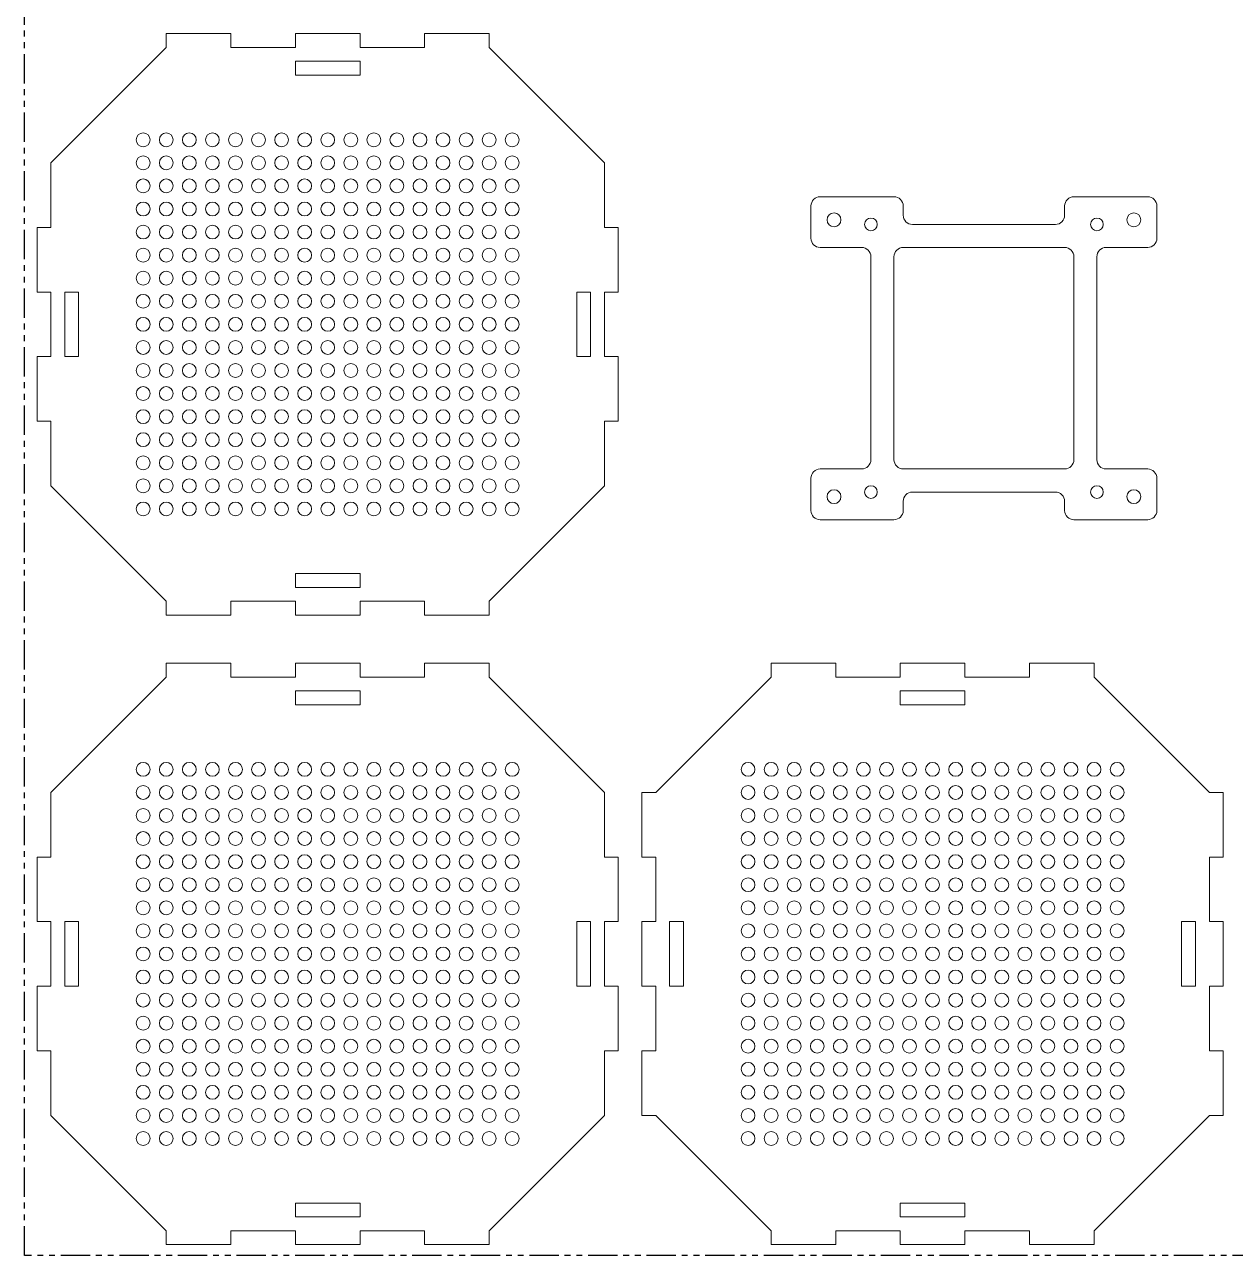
# Model space of a CAD drawing. Header units: millimetres. Extents: x -7 to 2412, y -1919 to -35.
# Drawn here: x -6.6 to 255.9, y -510.6 to -243.9 of the extents above; entities that cross this region are included whole.
import ezdxf

# ---------------------------------------------------------------- set-up
doc = ezdxf.new("R2010")
doc.units = ezdxf.units.MM
doc.linetypes.add('PHANTOM', pattern=[12.7, 6.35, -1.27, 1.27, -1.27, 1.27, -1.27])
doc.layers.add('Network', color=7, linetype='PHANTOM')
doc.layers.add('Outer Shell', color=10, linetype='Continuous')

msp = doc.modelspace()

# ---------------------------------------------------------------- linework, layer by layer
at = {"layer": 'Network'}
msp.add_lwpolyline([(-6.61, -110.6), (693.39, -110.6), (693.39, -510.61), (-6.61, -510.61)], close=True, dxfattribs=at)
at = {"layer": 'Outer Shell', "linetype": 'Continuous', "lineweight": 15}
for p, q in [((24.1, -245.84), (24.1, -248.84)), ((38.1, -245.84), (24.1, -245.84)), ((38.1, -245.84), (38.1, -248.84)), ((52.1, -248.84), (52.1, -245.84)), ((66.1, -245.84), (52.1, -245.84)), ((66.1, -245.84), (66.1, -248.84)), ((80.1, -248.84), (80.1, -245.84)), ((94.1, -245.84), (80.1, -245.84)), ((94.1, -248.84), (94.1, -245.84)), ((-0.9, -273.84), (24.1, -248.84)), ((38.1, -248.84), (52.1, -248.84)), ((66.1, -248.84), (80.1, -248.84)), ((94.1, -248.84), (119.1, -273.84)), ((66.1, -251.84), (52.1, -251.84)), ((52.1, -251.84), (52.1, -254.84)), ((66.1, -254.84), (66.1, -251.84)), ((52.1, -254.84), (66.1, -254.84)), ((-0.9, -287.84), (-0.9, -273.84)), ((119.1, -273.84), (119.1, -287.84)), ((165.86, -281.18), (181.86, -281.18)), ((220.86, -281.18), (236.86, -281.18)), ((163.86, -290.18), (163.86, -283.18)), ((183.86, -285.18), (183.86, -283.18)), ((218.86, -283.18), (218.86, -285.18)), ((238.86, -283.18), (238.86, -290.18)), ((-3.9, -287.84), (-0.9, -287.84)), ((-3.9, -287.84), (-3.9, -301.84)), ((119.1, -287.84), (122.1, -287.84)), ((122.1, -301.84), (122.1, -287.84)), ((216.86, -287.18), (185.86, -287.18)), ((165.86, -292.18), (174.86, -292.18)), ((183.86, -292.18), (218.86, -292.18)), ((227.86, -292.18), (236.86, -292.18)), ((176.86, -294.18), (176.86, -338.18)), ((181.86, -338.18), (181.86, -294.18)), ((220.86, -294.18), (220.86, -338.18)), ((225.86, -338.18), (225.86, -294.18)), ((-0.9, -301.84), (-3.9, -301.84)), ((-0.9, -315.84), (-0.9, -301.84)), ((5.1, -301.84), (2.1, -301.84)), ((2.1, -301.84), (2.1, -315.84)), ((5.1, -315.84), (5.1, -301.84)), ((113.1, -301.84), (113.1, -315.84)), ((116.1, -301.84), (113.1, -301.84)), ((116.1, -315.84), (116.1, -301.84)), ((122.1, -301.84), (119.1, -301.84)), ((119.1, -301.84), (119.1, -315.84)), ((-3.9, -315.84), (-3.9, -329.84)), ((-3.9, -315.84), (-0.9, -315.84)), ((2.1, -315.84), (5.1, -315.84)), ((113.1, -315.84), (116.1, -315.84)), ((119.1, -315.84), (122.1, -315.84)), ((122.1, -329.84), (122.1, -315.84)), ((-0.9, -329.84), (-3.9, -329.84)), ((-0.9, -343.84), (-0.9, -329.84)), ((122.1, -329.84), (119.1, -329.84)), ((119.1, -329.84), (119.1, -343.84)), ((174.86, -340.18), (165.86, -340.18)), ((218.86, -340.18), (183.86, -340.18)), ((236.86, -340.18), (227.86, -340.18)), ((24.1, -368.84), (-0.9, -343.84)), ((119.1, -343.84), (94.1, -368.84)), ((163.86, -349.18), (163.86, -342.18)), ((238.86, -342.18), (238.86, -349.18)), ((185.86, -345.18), (216.86, -345.18)), ((183.86, -349.18), (183.86, -347.18)), ((218.86, -347.18), (218.86, -349.18)), ((181.86, -351.18), (165.86, -351.18)), ((236.86, -351.18), (220.86, -351.18)), ((66.1, -362.84), (52.1, -362.84)), ((52.1, -362.84), (52.1, -365.84)), ((66.1, -365.84), (66.1, -362.84)), ((52.1, -365.84), (66.1, -365.84)), ((24.1, -368.84), (24.1, -371.84)), ((52.1, -368.84), (38.1, -368.84)), ((38.1, -368.84), (38.1, -371.84)), ((52.1, -371.84), (52.1, -368.84)), ((80.1, -368.84), (66.1, -368.84)), ((66.1, -368.84), (66.1, -371.84)), ((80.1, -371.84), (80.1, -368.84)), ((94.1, -371.84), (94.1, -368.84)), ((24.1, -371.84), (38.1, -371.84)), ((52.1, -371.84), (66.1, -371.84)), ((80.1, -371.84), (94.1, -371.84)), ((24.1, -382.28), (24.1, -385.28)), ((38.1, -382.28), (24.1, -382.28)), ((38.1, -382.28), (38.1, -385.28)), ((52.1, -385.28), (52.1, -382.28)), ((66.1, -382.28), (52.1, -382.28)), ((66.1, -382.28), (66.1, -385.28)), ((80.1, -385.28), (80.1, -382.28)), ((94.1, -382.28), (80.1, -382.28)), ((94.1, -385.28), (94.1, -382.28)), ((155.23, -382.28), (155.23, -385.28)), ((169.23, -382.28), (155.23, -382.28)), ((169.23, -382.28), (169.23, -385.28)), ((183.23, -385.28), (183.23, -382.28)), ((197.23, -382.28), (183.23, -382.28)), ((197.23, -382.28), (197.23, -385.28)), ((211.23, -385.28), (211.23, -382.28)), ((225.23, -382.28), (211.23, -382.28)), ((225.23, -385.28), (225.23, -382.28)), ((-0.9, -410.28), (24.1, -385.28)), ((38.1, -385.28), (52.1, -385.28)), ((66.1, -385.28), (80.1, -385.28)), ((94.1, -385.28), (119.1, -410.28)), ((130.23, -410.28), (155.23, -385.28)), ((169.23, -385.28), (183.23, -385.28)), ((197.23, -385.28), (211.23, -385.28)), ((225.23, -385.28), (250.23, -410.28)), ((66.1, -388.28), (52.1, -388.28)), ((52.1, -388.28), (52.1, -391.28)), ((66.1, -391.28), (66.1, -388.28)), ((183.23, -388.28), (183.23, -391.28)), ((197.23, -388.28), (183.23, -388.28)), ((197.23, -391.28), (197.23, -388.28)), ((52.1, -391.28), (66.1, -391.28)), ((183.23, -391.28), (197.23, -391.28)), ((-0.9, -424.28), (-0.9, -410.28)), ((119.1, -410.28), (119.1, -424.28)), ((130.23, -410.28), (127.23, -410.28)), ((127.23, -410.28), (127.23, -424.28)), ((253.23, -410.28), (250.23, -410.28)), ((253.23, -424.28), (253.23, -410.28)), ((-3.9, -424.28), (-0.9, -424.28)), ((-3.9, -424.28), (-3.9, -438.28)), ((119.1, -424.28), (122.1, -424.28)), ((122.1, -438.28), (122.1, -424.28)), ((130.23, -424.28), (127.23, -424.28)), ((130.23, -438.28), (130.23, -424.28)), ((253.23, -424.28), (250.23, -424.28)), ((250.23, -424.28), (250.23, -438.28)), ((-0.9, -438.28), (-3.9, -438.28)), ((-0.9, -452.28), (-0.9, -438.28)), ((5.1, -438.28), (2.1, -438.28)), ((2.1, -438.28), (2.1, -452.28)), ((5.1, -452.28), (5.1, -438.28)), ((113.1, -438.28), (113.1, -452.28)), ((116.1, -438.28), (113.1, -438.28)), ((116.1, -452.28), (116.1, -438.28)), ((122.1, -438.28), (119.1, -438.28)), ((119.1, -438.28), (119.1, -452.28)), ((127.23, -438.28), (130.23, -438.28)), ((127.23, -438.28), (127.23, -452.28)), ((136.23, -438.28), (133.23, -438.28)), ((133.23, -438.28), (133.23, -452.28)), ((136.23, -452.28), (136.23, -438.28)), ((244.23, -438.28), (244.23, -452.28)), ((247.23, -438.28), (244.23, -438.28)), ((247.23, -452.28), (247.23, -438.28)), ((250.23, -438.28), (253.23, -438.28)), ((253.23, -452.28), (253.23, -438.28)), ((-3.9, -452.28), (-3.9, -466.28)), ((-3.9, -452.28), (-0.9, -452.28)), ((2.1, -452.28), (5.1, -452.28)), ((113.1, -452.28), (116.1, -452.28)), ((119.1, -452.28), (122.1, -452.28)), ((122.1, -466.28), (122.1, -452.28)), ((130.23, -452.28), (127.23, -452.28)), ((130.23, -466.28), (130.23, -452.28)), ((133.23, -452.28), (136.23, -452.28)), ((244.23, -452.28), (247.23, -452.28)), ((253.23, -452.28), (250.23, -452.28)), ((250.23, -452.28), (250.23, -466.28)), ((-0.9, -466.28), (-3.9, -466.28)), ((-0.9, -480.28), (-0.9, -466.28)), ((122.1, -466.28), (119.1, -466.28)), ((119.1, -466.28), (119.1, -480.28)), ((127.23, -466.28), (127.23, -480.28)), ((127.23, -466.28), (130.23, -466.28)), ((250.23, -466.28), (253.23, -466.28)), ((253.23, -480.28), (253.23, -466.28)), ((24.1, -505.28), (-0.9, -480.28)), ((119.1, -480.28), (94.1, -505.28)), ((127.23, -480.28), (130.23, -480.28)), ((155.23, -505.28), (130.23, -480.28)), ((250.23, -480.28), (225.23, -505.28)), ((250.23, -480.28), (253.23, -480.28)), ((66.1, -499.28), (52.1, -499.28)), ((52.1, -499.28), (52.1, -502.28)), ((66.1, -502.28), (66.1, -499.28)), ((183.23, -499.28), (183.23, -502.28)), ((197.23, -499.28), (183.23, -499.28)), ((197.23, -502.28), (197.23, -499.28)), ((52.1, -502.28), (66.1, -502.28)), ((183.23, -502.28), (197.23, -502.28)), ((24.1, -505.28), (24.1, -508.28)), ((52.1, -505.28), (38.1, -505.28)), ((38.1, -505.28), (38.1, -508.28)), ((52.1, -508.28), (52.1, -505.28)), ((80.1, -505.28), (66.1, -505.28)), ((66.1, -505.28), (66.1, -508.28)), ((80.1, -508.28), (80.1, -505.28)), ((94.1, -508.28), (94.1, -505.28)), ((155.23, -505.28), (155.23, -508.28)), ((183.23, -505.28), (169.23, -505.28)), ((169.23, -505.28), (169.23, -508.28)), ((183.23, -508.28), (183.23, -505.28)), ((211.23, -505.28), (197.23, -505.28)), ((197.23, -505.28), (197.23, -508.28)), ((211.23, -508.28), (211.23, -505.28)), ((225.23, -508.28), (225.23, -505.28)), ((24.1, -508.28), (38.1, -508.28)), ((52.1, -508.28), (66.1, -508.28)), ((80.1, -508.28), (94.1, -508.28)), ((155.23, -508.28), (169.23, -508.28)), ((183.23, -508.28), (197.23, -508.28)), ((211.23, -508.28), (225.23, -508.28))]:
    msp.add_line(p, q, dxfattribs=at)
for centre, radius in [((19.1, -268.84), 1.5), ((24.1, -268.84), 1.5), ((29.1, -268.84), 1.5), ((34.1, -268.84), 1.5), ((39.1, -268.84), 1.5), ((44.1, -268.84), 1.5), ((49.1, -268.84), 1.5), ((54.1, -268.84), 1.5), ((59.1, -268.84), 1.5), ((64.1, -268.84), 1.5), ((69.1, -268.84), 1.5), ((74.1, -268.84), 1.5), ((79.1, -268.84), 1.5), ((84.1, -268.84), 1.5), ((89.1, -268.84), 1.5), ((94.1, -268.84), 1.5), ((99.1, -268.84), 1.5), ((19.1, -273.84), 1.5), ((24.1, -273.84), 1.5), ((29.1, -273.84), 1.5), ((34.1, -273.84), 1.5), ((39.1, -273.84), 1.5), ((44.1, -273.84), 1.5), ((49.1, -273.84), 1.5), ((54.1, -273.84), 1.5), ((59.1, -273.84), 1.5), ((64.1, -273.84), 1.5), ((69.1, -273.84), 1.5), ((74.1, -273.84), 1.5), ((79.1, -273.84), 1.5), ((84.1, -273.84), 1.5), ((89.1, -273.84), 1.5), ((94.1, -273.84), 1.5), ((99.1, -273.84), 1.5), ((19.1, -278.84), 1.5), ((24.1, -278.84), 1.5), ((29.1, -278.84), 1.5), ((34.1, -278.84), 1.5), ((39.1, -278.84), 1.5), ((44.1, -278.84), 1.5), ((49.1, -278.84), 1.5), ((54.1, -278.84), 1.5), ((59.1, -278.84), 1.5), ((64.1, -278.84), 1.5), ((69.1, -278.84), 1.5), ((74.1, -278.84), 1.5), ((79.1, -278.84), 1.5), ((84.1, -278.84), 1.5), ((89.1, -278.84), 1.5), ((94.1, -278.84), 1.5), ((99.1, -278.84), 1.5), ((19.1, -283.84), 1.5), ((24.1, -283.84), 1.5), ((29.1, -283.84), 1.5), ((34.1, -283.84), 1.5), ((39.1, -283.84), 1.5), ((44.1, -283.84), 1.5), ((49.1, -283.84), 1.5), ((54.1, -283.84), 1.5), ((59.1, -283.84), 1.5), ((64.1, -283.84), 1.5), ((69.1, -283.84), 1.5), ((74.1, -283.84), 1.5), ((79.1, -283.84), 1.5), ((84.1, -283.84), 1.5), ((89.1, -283.84), 1.5), ((94.1, -283.84), 1.5), ((99.1, -283.84), 1.5), ((168.86, -286.18), 1.5), ((233.86, -286.18), 1.5), ((19.1, -288.84), 1.5), ((24.1, -288.84), 1.5), ((29.1, -288.84), 1.5), ((34.1, -288.84), 1.5), ((39.1, -288.84), 1.5), ((44.1, -288.84), 1.5), ((49.1, -288.84), 1.5), ((54.1, -288.84), 1.5), ((59.1, -288.84), 1.5), ((64.1, -288.84), 1.5), ((69.1, -288.84), 1.5), ((74.1, -288.84), 1.5), ((79.1, -288.84), 1.5), ((84.1, -288.84), 1.5), ((89.1, -288.84), 1.5), ((94.1, -288.84), 1.5), ((99.1, -288.84), 1.5), ((176.86, -287.18), 1.37), ((225.86, -287.18), 1.37), ((19.1, -293.84), 1.5), ((24.1, -293.84), 1.5), ((29.1, -293.84), 1.5), ((34.1, -293.84), 1.5), ((39.1, -293.84), 1.5), ((44.1, -293.84), 1.5), ((49.1, -293.84), 1.5), ((54.1, -293.84), 1.5), ((59.1, -293.84), 1.5), ((64.1, -293.84), 1.5), ((69.1, -293.84), 1.5), ((74.1, -293.84), 1.5), ((79.1, -293.84), 1.5), ((84.1, -293.84), 1.5), ((89.1, -293.84), 1.5), ((94.1, -293.84), 1.5), ((99.1, -293.84), 1.5), ((19.1, -298.84), 1.5), ((24.1, -298.84), 1.5), ((29.1, -298.84), 1.5), ((34.1, -298.84), 1.5), ((39.1, -298.84), 1.5), ((44.1, -298.84), 1.5), ((49.1, -298.84), 1.5), ((54.1, -298.84), 1.5), ((59.1, -298.84), 1.5), ((64.1, -298.84), 1.5), ((69.1, -298.84), 1.5), ((74.1, -298.84), 1.5), ((79.1, -298.84), 1.5), ((84.1, -298.84), 1.5), ((89.1, -298.84), 1.5), ((94.1, -298.84), 1.5), ((99.1, -298.84), 1.5), ((19.1, -303.84), 1.5), ((24.1, -303.84), 1.5), ((29.1, -303.84), 1.5), ((34.1, -303.84), 1.5), ((39.1, -303.84), 1.5), ((44.1, -303.84), 1.5), ((49.1, -303.84), 1.5), ((54.1, -303.84), 1.5), ((59.1, -303.84), 1.5), ((64.1, -303.84), 1.5), ((69.1, -303.84), 1.5), ((74.1, -303.84), 1.5), ((79.1, -303.84), 1.5), ((84.1, -303.84), 1.5), ((89.1, -303.84), 1.5), ((94.1, -303.84), 1.5), ((99.1, -303.84), 1.5), ((19.1, -308.84), 1.5), ((24.1, -308.84), 1.5), ((29.1, -308.84), 1.5), ((34.1, -308.84), 1.5), ((39.1, -308.84), 1.5), ((44.1, -308.84), 1.5), ((49.1, -308.84), 1.5), ((54.1, -308.84), 1.5), ((59.1, -308.84), 1.5), ((64.1, -308.84), 1.5), ((69.1, -308.84), 1.5), ((74.1, -308.84), 1.5), ((79.1, -308.84), 1.5), ((84.1, -308.84), 1.5), ((89.1, -308.84), 1.5), ((94.1, -308.84), 1.5), ((99.1, -308.84), 1.5), ((19.1, -313.84), 1.5), ((24.1, -313.84), 1.5), ((29.1, -313.84), 1.5), ((34.1, -313.84), 1.5), ((39.1, -313.84), 1.5), ((44.1, -313.84), 1.5), ((49.1, -313.84), 1.5), ((54.1, -313.84), 1.5), ((59.1, -313.84), 1.5), ((64.1, -313.84), 1.5), ((69.1, -313.84), 1.5), ((74.1, -313.84), 1.5), ((79.1, -313.84), 1.5), ((84.1, -313.84), 1.5), ((89.1, -313.84), 1.5), ((94.1, -313.84), 1.5), ((99.1, -313.84), 1.5), ((19.1, -318.84), 1.5), ((24.1, -318.84), 1.5), ((29.1, -318.84), 1.5), ((34.1, -318.84), 1.5), ((39.1, -318.84), 1.5), ((44.1, -318.84), 1.5), ((49.1, -318.84), 1.5), ((54.1, -318.84), 1.5), ((59.1, -318.84), 1.5), ((64.1, -318.84), 1.5), ((69.1, -318.84), 1.5), ((74.1, -318.84), 1.5), ((79.1, -318.84), 1.5), ((84.1, -318.84), 1.5), ((89.1, -318.84), 1.5), ((94.1, -318.84), 1.5), ((99.1, -318.84), 1.5), ((19.1, -323.84), 1.5), ((24.1, -323.84), 1.5), ((29.1, -323.84), 1.5), ((34.1, -323.84), 1.5), ((39.1, -323.84), 1.5), ((44.1, -323.84), 1.5), ((49.1, -323.84), 1.5), ((54.1, -323.84), 1.5), ((59.1, -323.84), 1.5), ((64.1, -323.84), 1.5), ((69.1, -323.84), 1.5), ((74.1, -323.84), 1.5), ((79.1, -323.84), 1.5), ((84.1, -323.84), 1.5), ((89.1, -323.84), 1.5), ((94.1, -323.84), 1.5), ((99.1, -323.84), 1.5), ((19.1, -328.84), 1.5), ((24.1, -328.84), 1.5), ((29.1, -328.84), 1.5), ((34.1, -328.84), 1.5), ((39.1, -328.84), 1.5), ((44.1, -328.84), 1.5), ((49.1, -328.84), 1.5), ((54.1, -328.84), 1.5), ((59.1, -328.84), 1.5), ((64.1, -328.84), 1.5), ((69.1, -328.84), 1.5), ((74.1, -328.84), 1.5), ((79.1, -328.84), 1.5), ((84.1, -328.84), 1.5), ((89.1, -328.84), 1.5), ((94.1, -328.84), 1.5), ((99.1, -328.84), 1.5), ((19.1, -333.84), 1.5), ((24.1, -333.84), 1.5), ((29.1, -333.84), 1.5), ((34.1, -333.84), 1.5), ((39.1, -333.84), 1.5), ((44.1, -333.84), 1.5), ((49.1, -333.84), 1.5), ((54.1, -333.84), 1.5), ((59.1, -333.84), 1.5), ((64.1, -333.84), 1.5), ((69.1, -333.84), 1.5), ((74.1, -333.84), 1.5), ((79.1, -333.84), 1.5), ((84.1, -333.84), 1.5), ((89.1, -333.84), 1.5), ((94.1, -333.84), 1.5), ((99.1, -333.84), 1.5), ((19.1, -338.84), 1.5), ((24.1, -338.84), 1.5), ((29.1, -338.84), 1.5), ((34.1, -338.84), 1.5), ((39.1, -338.84), 1.5), ((44.1, -338.84), 1.5), ((49.1, -338.84), 1.5), ((54.1, -338.84), 1.5), ((59.1, -338.84), 1.5), ((64.1, -338.84), 1.5), ((69.1, -338.84), 1.5), ((74.1, -338.84), 1.5), ((79.1, -338.84), 1.5), ((84.1, -338.84), 1.5), ((89.1, -338.84), 1.5), ((94.1, -338.84), 1.5), ((99.1, -338.84), 1.5), ((19.1, -343.84), 1.5), ((24.1, -343.84), 1.5), ((29.1, -343.84), 1.5), ((34.1, -343.84), 1.5), ((39.1, -343.84), 1.5), ((44.1, -343.84), 1.5), ((49.1, -343.84), 1.5), ((54.1, -343.84), 1.5), ((59.1, -343.84), 1.5), ((64.1, -343.84), 1.5), ((69.1, -343.84), 1.5), ((74.1, -343.84), 1.5), ((79.1, -343.84), 1.5), ((84.1, -343.84), 1.5), ((89.1, -343.84), 1.5), ((94.1, -343.84), 1.5), ((99.1, -343.84), 1.5), ((176.86, -345.18), 1.37), ((225.86, -345.18), 1.37), ((168.86, -346.18), 1.5), ((233.86, -346.18), 1.5), ((19.1, -348.84), 1.5), ((24.1, -348.84), 1.5), ((29.1, -348.84), 1.5), ((34.1, -348.84), 1.5), ((39.1, -348.84), 1.5), ((44.1, -348.84), 1.5), ((49.1, -348.84), 1.5), ((54.1, -348.84), 1.5), ((59.1, -348.84), 1.5), ((64.1, -348.84), 1.5), ((69.1, -348.84), 1.5), ((74.1, -348.84), 1.5), ((79.1, -348.84), 1.5), ((84.1, -348.84), 1.5), ((89.1, -348.84), 1.5), ((94.1, -348.84), 1.5), ((99.1, -348.84), 1.5), ((19.1, -405.28), 1.5), ((24.1, -405.28), 1.5), ((29.1, -405.28), 1.5), ((34.1, -405.28), 1.5), ((39.1, -405.28), 1.5), ((44.1, -405.28), 1.5), ((49.1, -405.28), 1.5), ((54.1, -405.28), 1.5), ((59.1, -405.28), 1.5), ((64.1, -405.28), 1.5), ((69.1, -405.28), 1.5), ((74.1, -405.28), 1.5), ((79.1, -405.28), 1.5), ((84.1, -405.28), 1.5), ((89.1, -405.28), 1.5), ((94.1, -405.28), 1.5), ((99.1, -405.28), 1.5), ((150.23, -405.28), 1.5), ((155.23, -405.28), 1.5), ((160.23, -405.28), 1.5), ((165.23, -405.28), 1.5), ((170.23, -405.28), 1.5), ((175.23, -405.28), 1.5), ((180.23, -405.28), 1.5), ((185.23, -405.28), 1.5), ((190.23, -405.28), 1.5), ((195.23, -405.28), 1.5), ((200.23, -405.28), 1.5), ((205.23, -405.28), 1.5), ((210.23, -405.28), 1.5), ((215.23, -405.28), 1.5), ((220.23, -405.28), 1.5), ((225.23, -405.28), 1.5), ((230.23, -405.28), 1.5), ((19.1, -410.28), 1.5), ((24.1, -410.28), 1.5), ((29.1, -410.28), 1.5), ((34.1, -410.28), 1.5), ((39.1, -410.28), 1.5), ((44.1, -410.28), 1.5), ((49.1, -410.28), 1.5), ((54.1, -410.28), 1.5), ((59.1, -410.28), 1.5), ((64.1, -410.28), 1.5), ((69.1, -410.28), 1.5), ((74.1, -410.28), 1.5), ((79.1, -410.28), 1.5), ((84.1, -410.28), 1.5), ((89.1, -410.28), 1.5), ((94.1, -410.28), 1.5), ((99.1, -410.28), 1.5), ((150.23, -410.28), 1.5), ((155.23, -410.28), 1.5), ((160.23, -410.28), 1.5), ((165.23, -410.28), 1.5), ((170.23, -410.28), 1.5), ((175.23, -410.28), 1.5), ((180.23, -410.28), 1.5), ((185.23, -410.28), 1.5), ((190.23, -410.28), 1.5), ((195.23, -410.28), 1.5), ((200.23, -410.28), 1.5), ((205.23, -410.28), 1.5), ((210.23, -410.28), 1.5), ((215.23, -410.28), 1.5), ((220.23, -410.28), 1.5), ((225.23, -410.28), 1.5), ((230.23, -410.28), 1.5), ((19.1, -415.28), 1.5), ((24.1, -415.28), 1.5), ((29.1, -415.28), 1.5), ((34.1, -415.28), 1.5), ((39.1, -415.28), 1.5), ((44.1, -415.28), 1.5), ((49.1, -415.28), 1.5), ((54.1, -415.28), 1.5), ((59.1, -415.28), 1.5), ((64.1, -415.28), 1.5), ((69.1, -415.28), 1.5), ((74.1, -415.28), 1.5), ((79.1, -415.28), 1.5), ((84.1, -415.28), 1.5), ((89.1, -415.28), 1.5), ((94.1, -415.28), 1.5), ((99.1, -415.28), 1.5), ((150.23, -415.28), 1.5), ((155.23, -415.28), 1.5), ((160.23, -415.28), 1.5), ((165.23, -415.28), 1.5), ((170.23, -415.28), 1.5), ((175.23, -415.28), 1.5), ((180.23, -415.28), 1.5), ((185.23, -415.28), 1.5), ((190.23, -415.28), 1.5), ((195.23, -415.28), 1.5), ((200.23, -415.28), 1.5), ((205.23, -415.28), 1.5), ((210.23, -415.28), 1.5), ((215.23, -415.28), 1.5), ((220.23, -415.28), 1.5), ((225.23, -415.28), 1.5), ((230.23, -415.28), 1.5), ((19.1, -420.28), 1.5), ((24.1, -420.28), 1.5), ((29.1, -420.28), 1.5), ((34.1, -420.28), 1.5), ((39.1, -420.28), 1.5), ((44.1, -420.28), 1.5), ((49.1, -420.28), 1.5), ((54.1, -420.28), 1.5), ((59.1, -420.28), 1.5), ((64.1, -420.28), 1.5), ((69.1, -420.28), 1.5), ((74.1, -420.28), 1.5), ((79.1, -420.28), 1.5), ((84.1, -420.28), 1.5), ((89.1, -420.28), 1.5), ((94.1, -420.28), 1.5), ((99.1, -420.28), 1.5), ((150.23, -420.28), 1.5), ((155.23, -420.28), 1.5), ((160.23, -420.28), 1.5), ((165.23, -420.28), 1.5), ((170.23, -420.28), 1.5), ((175.23, -420.28), 1.5), ((180.23, -420.28), 1.5), ((185.23, -420.28), 1.5), ((190.23, -420.28), 1.5), ((195.23, -420.28), 1.5), ((200.23, -420.28), 1.5), ((205.23, -420.28), 1.5), ((210.23, -420.28), 1.5), ((215.23, -420.28), 1.5), ((220.23, -420.28), 1.5), ((225.23, -420.28), 1.5), ((230.23, -420.28), 1.5), ((19.1, -425.28), 1.5), ((24.1, -425.28), 1.5), ((29.1, -425.28), 1.5), ((34.1, -425.28), 1.5), ((39.1, -425.28), 1.5), ((44.1, -425.28), 1.5), ((49.1, -425.28), 1.5), ((54.1, -425.28), 1.5), ((59.1, -425.28), 1.5), ((64.1, -425.28), 1.5), ((69.1, -425.28), 1.5), ((74.1, -425.28), 1.5), ((79.1, -425.28), 1.5), ((84.1, -425.28), 1.5), ((89.1, -425.28), 1.5), ((94.1, -425.28), 1.5), ((99.1, -425.28), 1.5), ((150.23, -425.28), 1.5), ((155.23, -425.28), 1.5), ((160.23, -425.28), 1.5), ((165.23, -425.28), 1.5), ((170.23, -425.28), 1.5), ((175.23, -425.28), 1.5), ((180.23, -425.28), 1.5), ((185.23, -425.28), 1.5), ((190.23, -425.28), 1.5), ((195.23, -425.28), 1.5), ((200.23, -425.28), 1.5), ((205.23, -425.28), 1.5), ((210.23, -425.28), 1.5), ((215.23, -425.28), 1.5), ((220.23, -425.28), 1.5), ((225.23, -425.28), 1.5), ((230.23, -425.28), 1.5), ((19.1, -430.28), 1.5), ((24.1, -430.28), 1.5), ((29.1, -430.28), 1.5), ((34.1, -430.28), 1.5), ((39.1, -430.28), 1.5), ((44.1, -430.28), 1.5), ((49.1, -430.28), 1.5), ((54.1, -430.28), 1.5), ((59.1, -430.28), 1.5), ((64.1, -430.28), 1.5), ((69.1, -430.28), 1.5), ((74.1, -430.28), 1.5), ((79.1, -430.28), 1.5), ((84.1, -430.28), 1.5), ((89.1, -430.28), 1.5), ((94.1, -430.28), 1.5), ((99.1, -430.28), 1.5), ((150.23, -430.28), 1.5), ((155.23, -430.28), 1.5), ((160.23, -430.28), 1.5), ((165.23, -430.28), 1.5), ((170.23, -430.28), 1.5), ((175.23, -430.28), 1.5), ((180.23, -430.28), 1.5), ((185.23, -430.28), 1.5), ((190.23, -430.28), 1.5), ((195.23, -430.28), 1.5), ((200.23, -430.28), 1.5), ((205.23, -430.28), 1.5), ((210.23, -430.28), 1.5), ((215.23, -430.28), 1.5), ((220.23, -430.28), 1.5), ((225.23, -430.28), 1.5), ((230.23, -430.28), 1.5), ((19.1, -435.28), 1.5), ((24.1, -435.28), 1.5), ((29.1, -435.28), 1.5), ((34.1, -435.28), 1.5), ((39.1, -435.28), 1.5), ((44.1, -435.28), 1.5), ((49.1, -435.28), 1.5), ((54.1, -435.28), 1.5), ((59.1, -435.28), 1.5), ((64.1, -435.28), 1.5), ((69.1, -435.28), 1.5), ((74.1, -435.28), 1.5), ((79.1, -435.28), 1.5), ((84.1, -435.28), 1.5), ((89.1, -435.28), 1.5), ((94.1, -435.28), 1.5), ((99.1, -435.28), 1.5), ((150.23, -435.28), 1.5), ((155.23, -435.28), 1.5), ((160.23, -435.28), 1.5), ((165.23, -435.28), 1.5), ((170.23, -435.28), 1.5), ((175.23, -435.28), 1.5), ((180.23, -435.28), 1.5), ((185.23, -435.28), 1.5), ((190.23, -435.28), 1.5), ((195.23, -435.28), 1.5), ((200.23, -435.28), 1.5), ((205.23, -435.28), 1.5), ((210.23, -435.28), 1.5), ((215.23, -435.28), 1.5), ((220.23, -435.28), 1.5), ((225.23, -435.28), 1.5), ((230.23, -435.28), 1.5), ((19.1, -440.28), 1.5), ((24.1, -440.28), 1.5), ((29.1, -440.28), 1.5), ((34.1, -440.28), 1.5), ((39.1, -440.28), 1.5), ((44.1, -440.28), 1.5), ((49.1, -440.28), 1.5), ((54.1, -440.28), 1.5), ((59.1, -440.28), 1.5), ((64.1, -440.28), 1.5), ((69.1, -440.28), 1.5), ((74.1, -440.28), 1.5), ((79.1, -440.28), 1.5), ((84.1, -440.28), 1.5), ((89.1, -440.28), 1.5), ((94.1, -440.28), 1.5), ((99.1, -440.28), 1.5), ((150.23, -440.28), 1.5), ((155.23, -440.28), 1.5), ((160.23, -440.28), 1.5), ((165.23, -440.28), 1.5), ((170.23, -440.28), 1.5), ((175.23, -440.28), 1.5), ((180.23, -440.28), 1.5), ((185.23, -440.28), 1.5), ((190.23, -440.28), 1.5), ((195.23, -440.28), 1.5), ((200.23, -440.28), 1.5), ((205.23, -440.28), 1.5), ((210.23, -440.28), 1.5), ((215.23, -440.28), 1.5), ((220.23, -440.28), 1.5), ((225.23, -440.28), 1.5), ((230.23, -440.28), 1.5), ((19.1, -445.28), 1.5), ((24.1, -445.28), 1.5), ((29.1, -445.28), 1.5), ((34.1, -445.28), 1.5), ((39.1, -445.28), 1.5), ((44.1, -445.28), 1.5), ((49.1, -445.28), 1.5), ((54.1, -445.28), 1.5), ((59.1, -445.28), 1.5), ((64.1, -445.28), 1.5), ((69.1, -445.28), 1.5), ((74.1, -445.28), 1.5), ((79.1, -445.28), 1.5), ((84.1, -445.28), 1.5), ((89.1, -445.28), 1.5), ((94.1, -445.28), 1.5), ((99.1, -445.28), 1.5), ((150.23, -445.28), 1.5), ((155.23, -445.28), 1.5), ((160.23, -445.28), 1.5), ((165.23, -445.28), 1.5), ((170.23, -445.28), 1.5), ((175.23, -445.28), 1.5), ((180.23, -445.28), 1.5), ((185.23, -445.28), 1.5), ((190.23, -445.28), 1.5), ((195.23, -445.28), 1.5), ((200.23, -445.28), 1.5), ((205.23, -445.28), 1.5), ((210.23, -445.28), 1.5), ((215.23, -445.28), 1.5), ((220.23, -445.28), 1.5), ((225.23, -445.28), 1.5), ((230.23, -445.28), 1.5), ((19.1, -450.28), 1.5), ((24.1, -450.28), 1.5), ((29.1, -450.28), 1.5), ((34.1, -450.28), 1.5), ((39.1, -450.28), 1.5), ((44.1, -450.28), 1.5), ((49.1, -450.28), 1.5), ((54.1, -450.28), 1.5), ((59.1, -450.28), 1.5), ((64.1, -450.28), 1.5), ((69.1, -450.28), 1.5), ((74.1, -450.28), 1.5), ((79.1, -450.28), 1.5), ((84.1, -450.28), 1.5), ((89.1, -450.28), 1.5), ((94.1, -450.28), 1.5), ((99.1, -450.28), 1.5), ((150.23, -450.28), 1.5), ((155.23, -450.28), 1.5), ((160.23, -450.28), 1.5), ((165.23, -450.28), 1.5), ((170.23, -450.28), 1.5), ((175.23, -450.28), 1.5), ((180.23, -450.28), 1.5), ((185.23, -450.28), 1.5), ((190.23, -450.28), 1.5), ((195.23, -450.28), 1.5), ((200.23, -450.28), 1.5), ((205.23, -450.28), 1.5), ((210.23, -450.28), 1.5), ((215.23, -450.28), 1.5), ((220.23, -450.28), 1.5), ((225.23, -450.28), 1.5), ((230.23, -450.28), 1.5), ((19.1, -455.28), 1.5), ((24.1, -455.28), 1.5), ((29.1, -455.28), 1.5), ((34.1, -455.28), 1.5), ((39.1, -455.28), 1.5), ((44.1, -455.28), 1.5), ((49.1, -455.28), 1.5), ((54.1, -455.28), 1.5), ((59.1, -455.28), 1.5), ((64.1, -455.28), 1.5), ((69.1, -455.28), 1.5), ((74.1, -455.28), 1.5), ((79.1, -455.28), 1.5), ((84.1, -455.28), 1.5), ((89.1, -455.28), 1.5), ((94.1, -455.28), 1.5), ((99.1, -455.28), 1.5), ((150.23, -455.28), 1.5), ((155.23, -455.28), 1.5), ((160.23, -455.28), 1.5), ((165.23, -455.28), 1.5), ((170.23, -455.28), 1.5), ((175.23, -455.28), 1.5), ((180.23, -455.28), 1.5), ((185.23, -455.28), 1.5), ((190.23, -455.28), 1.5), ((195.23, -455.28), 1.5), ((200.23, -455.28), 1.5), ((205.23, -455.28), 1.5), ((210.23, -455.28), 1.5), ((215.23, -455.28), 1.5), ((220.23, -455.28), 1.5), ((225.23, -455.28), 1.5), ((230.23, -455.28), 1.5), ((19.1, -460.28), 1.5), ((24.1, -460.28), 1.5), ((29.1, -460.28), 1.5), ((34.1, -460.28), 1.5), ((39.1, -460.28), 1.5), ((44.1, -460.28), 1.5), ((49.1, -460.28), 1.5), ((54.1, -460.28), 1.5), ((59.1, -460.28), 1.5), ((64.1, -460.28), 1.5), ((69.1, -460.28), 1.5), ((74.1, -460.28), 1.5), ((79.1, -460.28), 1.5), ((84.1, -460.28), 1.5), ((89.1, -460.28), 1.5), ((94.1, -460.28), 1.5), ((99.1, -460.28), 1.5), ((150.23, -460.28), 1.5), ((155.23, -460.28), 1.5), ((160.23, -460.28), 1.5), ((165.23, -460.28), 1.5), ((170.23, -460.28), 1.5), ((175.23, -460.28), 1.5), ((180.23, -460.28), 1.5), ((185.23, -460.28), 1.5), ((190.23, -460.28), 1.5), ((195.23, -460.28), 1.5), ((200.23, -460.28), 1.5), ((205.23, -460.28), 1.5), ((210.23, -460.28), 1.5), ((215.23, -460.28), 1.5), ((220.23, -460.28), 1.5), ((225.23, -460.28), 1.5), ((230.23, -460.28), 1.5), ((19.1, -465.28), 1.5), ((24.1, -465.28), 1.5), ((29.1, -465.28), 1.5), ((34.1, -465.28), 1.5), ((39.1, -465.28), 1.5), ((44.1, -465.28), 1.5), ((49.1, -465.28), 1.5), ((54.1, -465.28), 1.5), ((59.1, -465.28), 1.5), ((64.1, -465.28), 1.5), ((69.1, -465.28), 1.5), ((74.1, -465.28), 1.5), ((79.1, -465.28), 1.5), ((84.1, -465.28), 1.5), ((89.1, -465.28), 1.5), ((94.1, -465.28), 1.5), ((99.1, -465.28), 1.5), ((150.23, -465.28), 1.5), ((155.23, -465.28), 1.5), ((160.23, -465.28), 1.5), ((165.23, -465.28), 1.5), ((170.23, -465.28), 1.5), ((175.23, -465.28), 1.5), ((180.23, -465.28), 1.5), ((185.23, -465.28), 1.5), ((190.23, -465.28), 1.5), ((195.23, -465.28), 1.5), ((200.23, -465.28), 1.5), ((205.23, -465.28), 1.5), ((210.23, -465.28), 1.5), ((215.23, -465.28), 1.5), ((220.23, -465.28), 1.5), ((225.23, -465.28), 1.5), ((230.23, -465.28), 1.5), ((19.1, -470.28), 1.5), ((24.1, -470.28), 1.5), ((29.1, -470.28), 1.5), ((34.1, -470.28), 1.5), ((39.1, -470.28), 1.5), ((44.1, -470.28), 1.5), ((49.1, -470.28), 1.5), ((54.1, -470.28), 1.5), ((59.1, -470.28), 1.5), ((64.1, -470.28), 1.5), ((69.1, -470.28), 1.5), ((74.1, -470.28), 1.5), ((79.1, -470.28), 1.5), ((84.1, -470.28), 1.5), ((89.1, -470.28), 1.5), ((94.1, -470.28), 1.5), ((99.1, -470.28), 1.5), ((150.23, -470.28), 1.5), ((155.23, -470.28), 1.5), ((160.23, -470.28), 1.5), ((165.23, -470.28), 1.5), ((170.23, -470.28), 1.5), ((175.23, -470.28), 1.5), ((180.23, -470.28), 1.5), ((185.23, -470.28), 1.5), ((190.23, -470.28), 1.5), ((195.23, -470.28), 1.5), ((200.23, -470.28), 1.5), ((205.23, -470.28), 1.5), ((210.23, -470.28), 1.5), ((215.23, -470.28), 1.5), ((220.23, -470.28), 1.5), ((225.23, -470.28), 1.5), ((230.23, -470.28), 1.5), ((19.1, -475.28), 1.5), ((24.1, -475.28), 1.5), ((29.1, -475.28), 1.5), ((34.1, -475.28), 1.5), ((39.1, -475.28), 1.5), ((44.1, -475.28), 1.5), ((49.1, -475.28), 1.5), ((54.1, -475.28), 1.5), ((59.1, -475.28), 1.5), ((64.1, -475.28), 1.5), ((69.1, -475.28), 1.5), ((74.1, -475.28), 1.5), ((79.1, -475.28), 1.5), ((84.1, -475.28), 1.5), ((89.1, -475.28), 1.5), ((94.1, -475.28), 1.5), ((99.1, -475.28), 1.5), ((150.23, -475.28), 1.5), ((155.23, -475.28), 1.5), ((160.23, -475.28), 1.5), ((165.23, -475.28), 1.5), ((170.23, -475.28), 1.5), ((175.23, -475.28), 1.5), ((180.23, -475.28), 1.5), ((185.23, -475.28), 1.5), ((190.23, -475.28), 1.5), ((195.23, -475.28), 1.5), ((200.23, -475.28), 1.5), ((205.23, -475.28), 1.5), ((210.23, -475.28), 1.5), ((215.23, -475.28), 1.5), ((220.23, -475.28), 1.5), ((225.23, -475.28), 1.5), ((230.23, -475.28), 1.5), ((19.1, -480.28), 1.5), ((24.1, -480.28), 1.5), ((29.1, -480.28), 1.5), ((34.1, -480.28), 1.5), ((39.1, -480.28), 1.5), ((44.1, -480.28), 1.5), ((49.1, -480.28), 1.5), ((54.1, -480.28), 1.5), ((59.1, -480.28), 1.5), ((64.1, -480.28), 1.5), ((69.1, -480.28), 1.5), ((74.1, -480.28), 1.5), ((79.1, -480.28), 1.5), ((84.1, -480.28), 1.5), ((89.1, -480.28), 1.5), ((94.1, -480.28), 1.5), ((99.1, -480.28), 1.5), ((150.23, -480.28), 1.5), ((155.23, -480.28), 1.5), ((160.23, -480.28), 1.5), ((165.23, -480.28), 1.5), ((170.23, -480.28), 1.5), ((175.23, -480.28), 1.5), ((180.23, -480.28), 1.5), ((185.23, -480.28), 1.5), ((190.23, -480.28), 1.5), ((195.23, -480.28), 1.5), ((200.23, -480.28), 1.5), ((205.23, -480.28), 1.5), ((210.23, -480.28), 1.5), ((215.23, -480.28), 1.5), ((220.23, -480.28), 1.5), ((225.23, -480.28), 1.5), ((230.23, -480.28), 1.5), ((19.1, -485.28), 1.5), ((24.1, -485.28), 1.5), ((29.1, -485.28), 1.5), ((34.1, -485.28), 1.5), ((39.1, -485.28), 1.5), ((44.1, -485.28), 1.5), ((49.1, -485.28), 1.5), ((54.1, -485.28), 1.5), ((59.1, -485.28), 1.5), ((64.1, -485.28), 1.5), ((69.1, -485.28), 1.5), ((74.1, -485.28), 1.5), ((79.1, -485.28), 1.5), ((84.1, -485.28), 1.5), ((89.1, -485.28), 1.5), ((94.1, -485.28), 1.5), ((99.1, -485.28), 1.5), ((150.23, -485.28), 1.5), ((155.23, -485.28), 1.5), ((160.23, -485.28), 1.5), ((165.23, -485.28), 1.5), ((170.23, -485.28), 1.5), ((175.23, -485.28), 1.5), ((180.23, -485.28), 1.5), ((185.23, -485.28), 1.5), ((190.23, -485.28), 1.5), ((195.23, -485.28), 1.5), ((200.23, -485.28), 1.5), ((205.23, -485.28), 1.5), ((210.23, -485.28), 1.5), ((215.23, -485.28), 1.5), ((220.23, -485.28), 1.5), ((225.23, -485.28), 1.5), ((230.23, -485.28), 1.5)]:
    msp.add_circle(centre, radius, dxfattribs=at)
for centre, start, end in [((165.86, -283.18), 90, 180), ((181.86, -283.18), 0, 90), ((220.86, -283.18), 90, 180), ((236.86, -283.18), 0, 90), ((185.86, -285.18), 180, 270), ((216.86, -285.18), 270, 0), ((165.86, -290.18), 180, 270), ((236.86, -290.18), 270, 0), ((174.86, -294.18), 0, 90), ((183.86, -294.18), 90, 180), ((218.86, -294.18), 0, 90), ((227.86, -294.18), 90, 180), ((174.86, -338.18), 270, 0), ((183.86, -338.18), 180, 270), ((218.86, -338.18), 270, 0), ((227.86, -338.18), 180, 270), ((165.86, -342.18), 90, 180), ((236.86, -342.18), 0, 90), ((185.86, -347.18), 90, 180), ((216.86, -347.18), 0, 90), ((165.86, -349.18), 180, 270), ((181.86, -349.18), 270, 0), ((220.86, -349.18), 180, 270), ((236.86, -349.18), 270, 0)]:
    msp.add_arc(centre, 2, start, end, dxfattribs=at)

doc.saveas('drawing.dxf')
